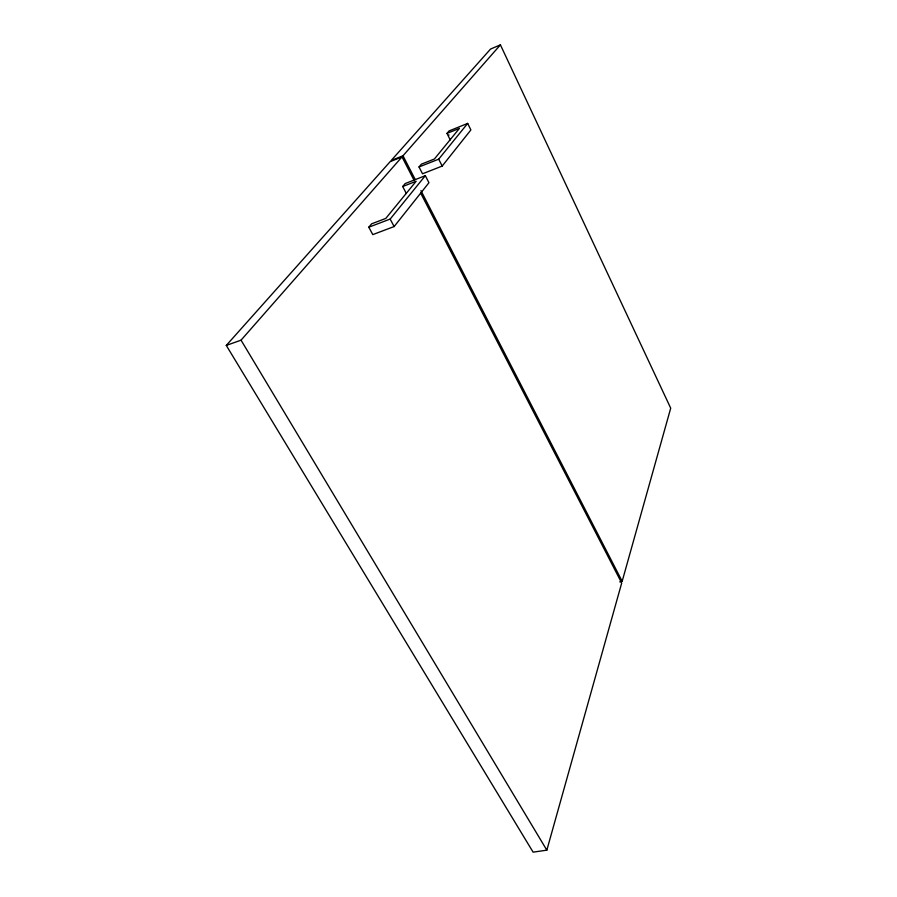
<?xml version="1.0" encoding="UTF-8"?>
<svg xmlns="http://www.w3.org/2000/svg" width="897" height="897" viewBox="0 0 897 897"><rect width="100%" height="100%" fill="white"/><g stroke="black" fill="none" stroke-linecap="round" stroke-linejoin="round"><path stroke-width="1.35" d="M414.179 180.499L402.013 156.885L390.161 161.651L226.291 345.423L533.11 852.15L546.834 850.165L621.699 583.028L420.592 192.922M619.715 581.895L622.17 581.323L670.709 408.169L500.414 44.85L490.558 49.055L391.159 160.529L402.988 155.775L500.414 44.85M402.708 186.531L416.163 181.261L385.766 218.431L371.616 223.824L368.802 227.21L372.782 234.61L394.131 226.549L428.945 182.73L425.335 175.666L405.175 183.571L402.708 186.531L406.363 193.55M446.986 133.406L459.432 128.383L434.372 159.016L421.332 164.185L419.022 166.965L422.521 173.794L442.187 166.068L470.88 129.942L467.685 123.405L449.038 130.951L446.986 133.406L450.227 139.91M368.802 227.21L390.161 219.07L425.335 175.666M419.022 166.965L438.7 159.173L467.685 123.405M226.291 345.423L241.046 340.165L402.013 156.885M241.046 340.165L546.834 850.165M390.161 219.07L394.131 226.549M402.988 155.775L415.165 179.411M420.94 190.613L622.17 581.323M438.7 159.173L442.187 166.068M448.949 135.2A1.48 0.572 68.3 0 1 448.881 134.853"/></g></svg>
